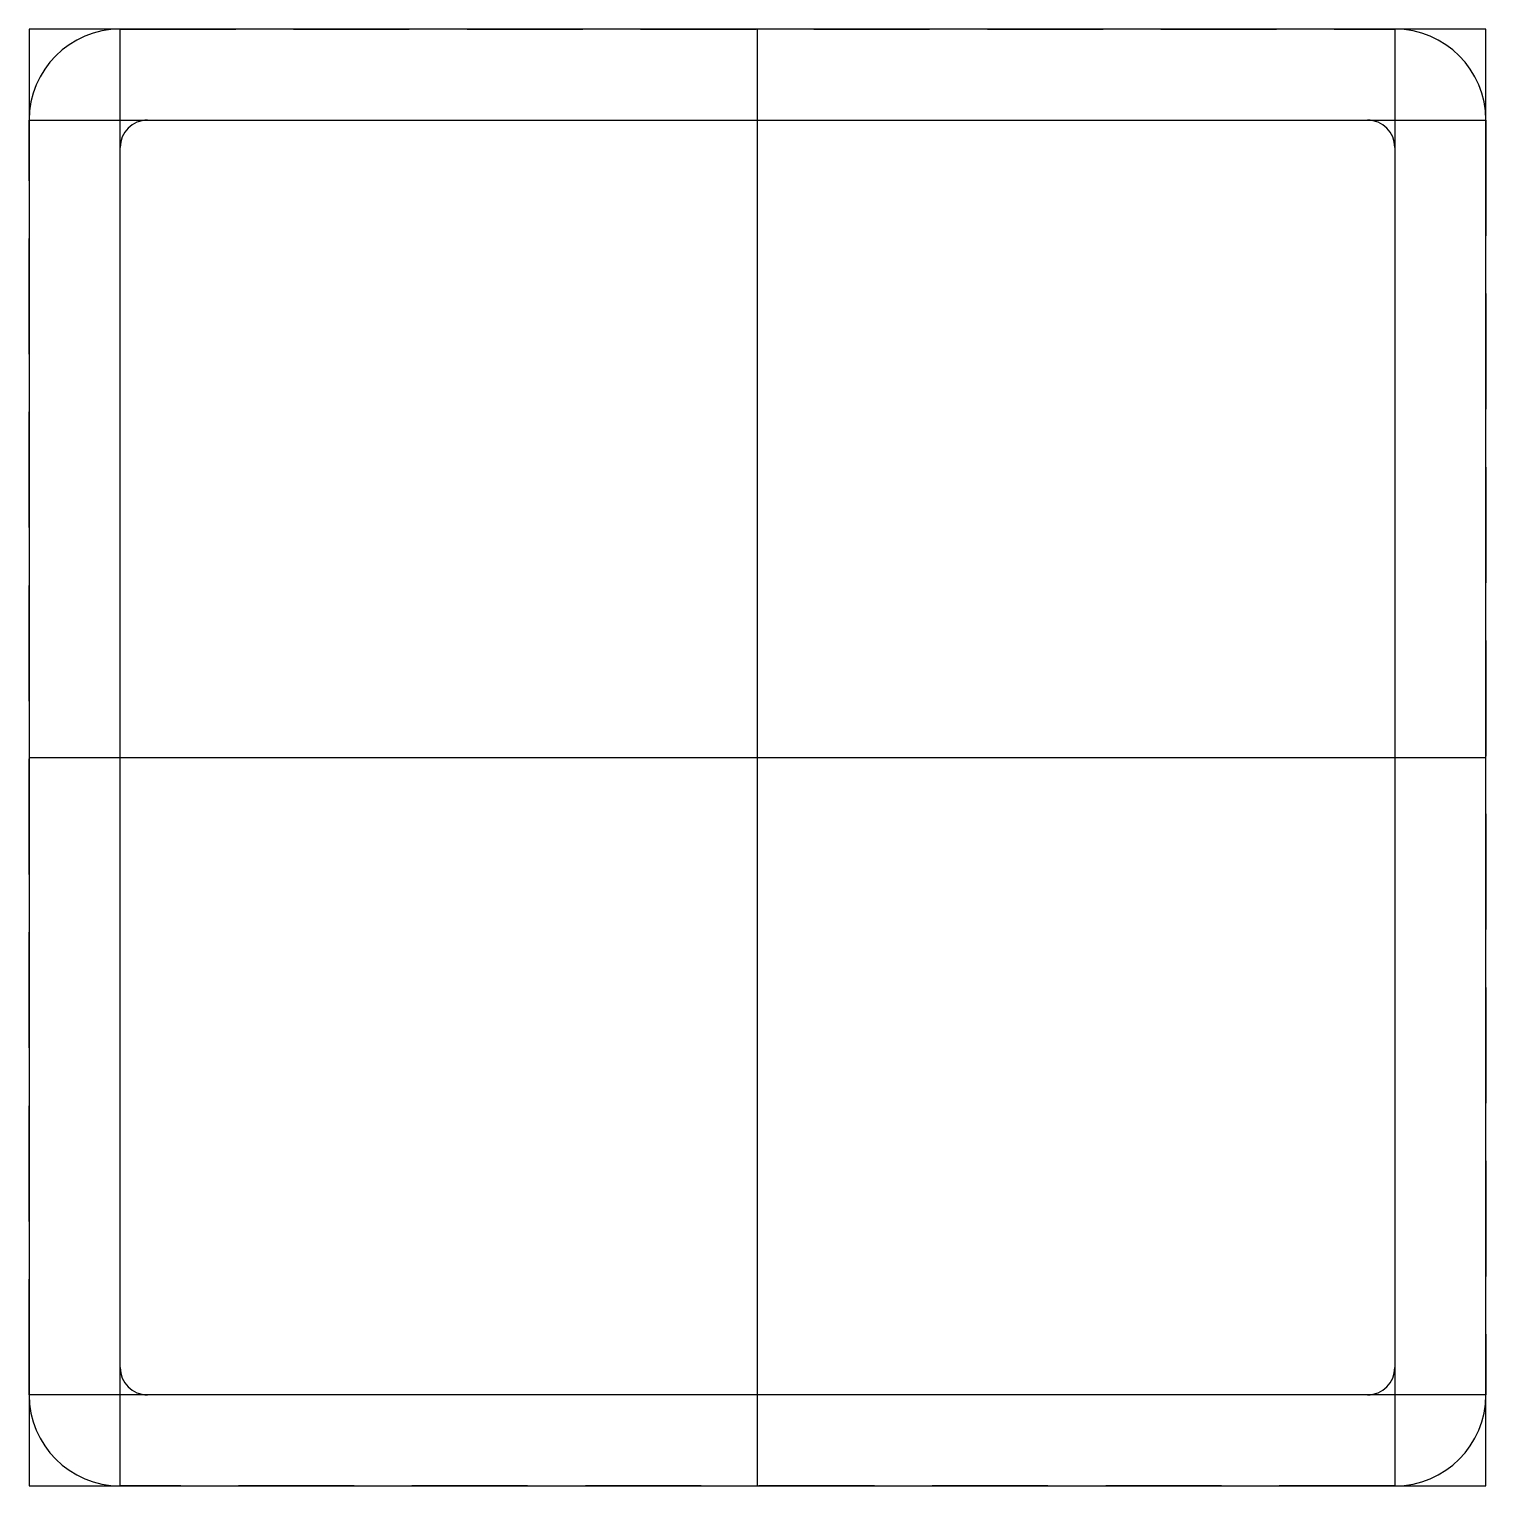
# Model space of a CAD drawing. Extents: x -40 to 40, y -40 to 40.
import ezdxf

# ---------------------------------------------------------------- set-up
doc = ezdxf.new("R2010")
doc.units = 0
doc.linetypes.add('HIDDEN', pattern=[9.525, 6.35, -3.175])
doc.layers.get('0').update_dxf_attribs({"linetype": 'CONTINUOUS'})

msp = doc.modelspace()

# ---------------------------------------------------------------- linework, layer by layer
at = {"linetype": 'CONTINUOUS'}
for p, q in [((40, 40), (-40, 40)), ((-40, 40), (-40, -40)), ((-35, -40), (-35, 40)), ((35, 40), (-35, 40)), ((35, 40), (-35, 40)), ((0, -40), (0, 40)), ((35, 40), (35, -40)), ((40, -40), (40, 40)), ((-40, 35), (40, 35)), ((-40, 35), (-40, -35)), ((-40, 35), (-40, -35)), ((-33.5, 35), (33.5, 35)), ((-33.5, 35), (33.5, 35)), ((40, -35), (40, 35)), ((40, -35), (40, 35)), ((-35, -33.5), (-35, 33.5)), ((-35, -33.5), (-35, 33.5)), ((35, 33.5), (35, -33.5)), ((35, 33.5), (35, -33.5)), ((-40, 0), (40, 0)), ((40, -35), (-40, -35)), ((33.5, -35), (-33.5, -35)), ((33.5, -35), (-33.5, -35)), ((-40, -40), (40, -40)), ((-35, -40), (35, -40)), ((-35, -40), (35, -40))]:
    msp.add_line(p, q, dxfattribs=at)
at = {"linetype": 'HIDDEN'}
for p, q in [((-35, 40), (35, 40)), ((-40, -35), (-40, 35)), ((-33.5, 35), (33.5, 35)), ((40, 35), (40, -35)), ((-35, -33.5), (-35, 33.5)), ((35, 33.5), (35, -33.5)), ((33.5, -35), (-33.5, -35)), ((35, -40), (-35, -40))]:
    msp.add_line(p, q, dxfattribs=at)
at = {"linetype": 'CONTINUOUS'}
for centre, radius, start, end in [((-35, 35), 5, 90, 180), ((-35, 35), 5, 90, 180), ((35, 35), 5, 0, 90), ((35, 35), 5, 0, 90), ((-33.5, 33.5), 1.5, 90, 180), ((-33.5, 33.5), 1.5, 90, 180), ((33.5, 33.5), 1.5, 0, 90), ((33.5, 33.5), 1.5, 0, 90), ((-33.5, -33.5), 1.5, 180, 270), ((-33.5, -33.5), 1.5, 180, 270), ((33.5, -33.5), 1.5, 270, 0), ((33.5, -33.5), 1.5, 270, 0), ((-35, -35), 5, 180, 270), ((-35, -35), 5, 180, 270), ((35, -35), 5, 270, 0), ((35, -35), 5, 270, 0)]:
    msp.add_arc(centre, radius, start, end, dxfattribs=at)
at = {"linetype": 'HIDDEN'}
for centre, radius, start, end in [((-35, 35), 5, 90, 180), ((35, 35), 5, 0, 90), ((-33.5, 33.5), 1.5, 90, 180), ((33.5, 33.5), 1.5, 0, 90), ((-33.5, -33.5), 1.5, 180, 270), ((33.5, -33.5), 1.5, 270, 0), ((-35, -35), 5, 180, 270), ((35, -35), 5, 270, 0)]:
    msp.add_arc(centre, radius, start, end, dxfattribs=at)

doc.saveas('drawing.dxf')
